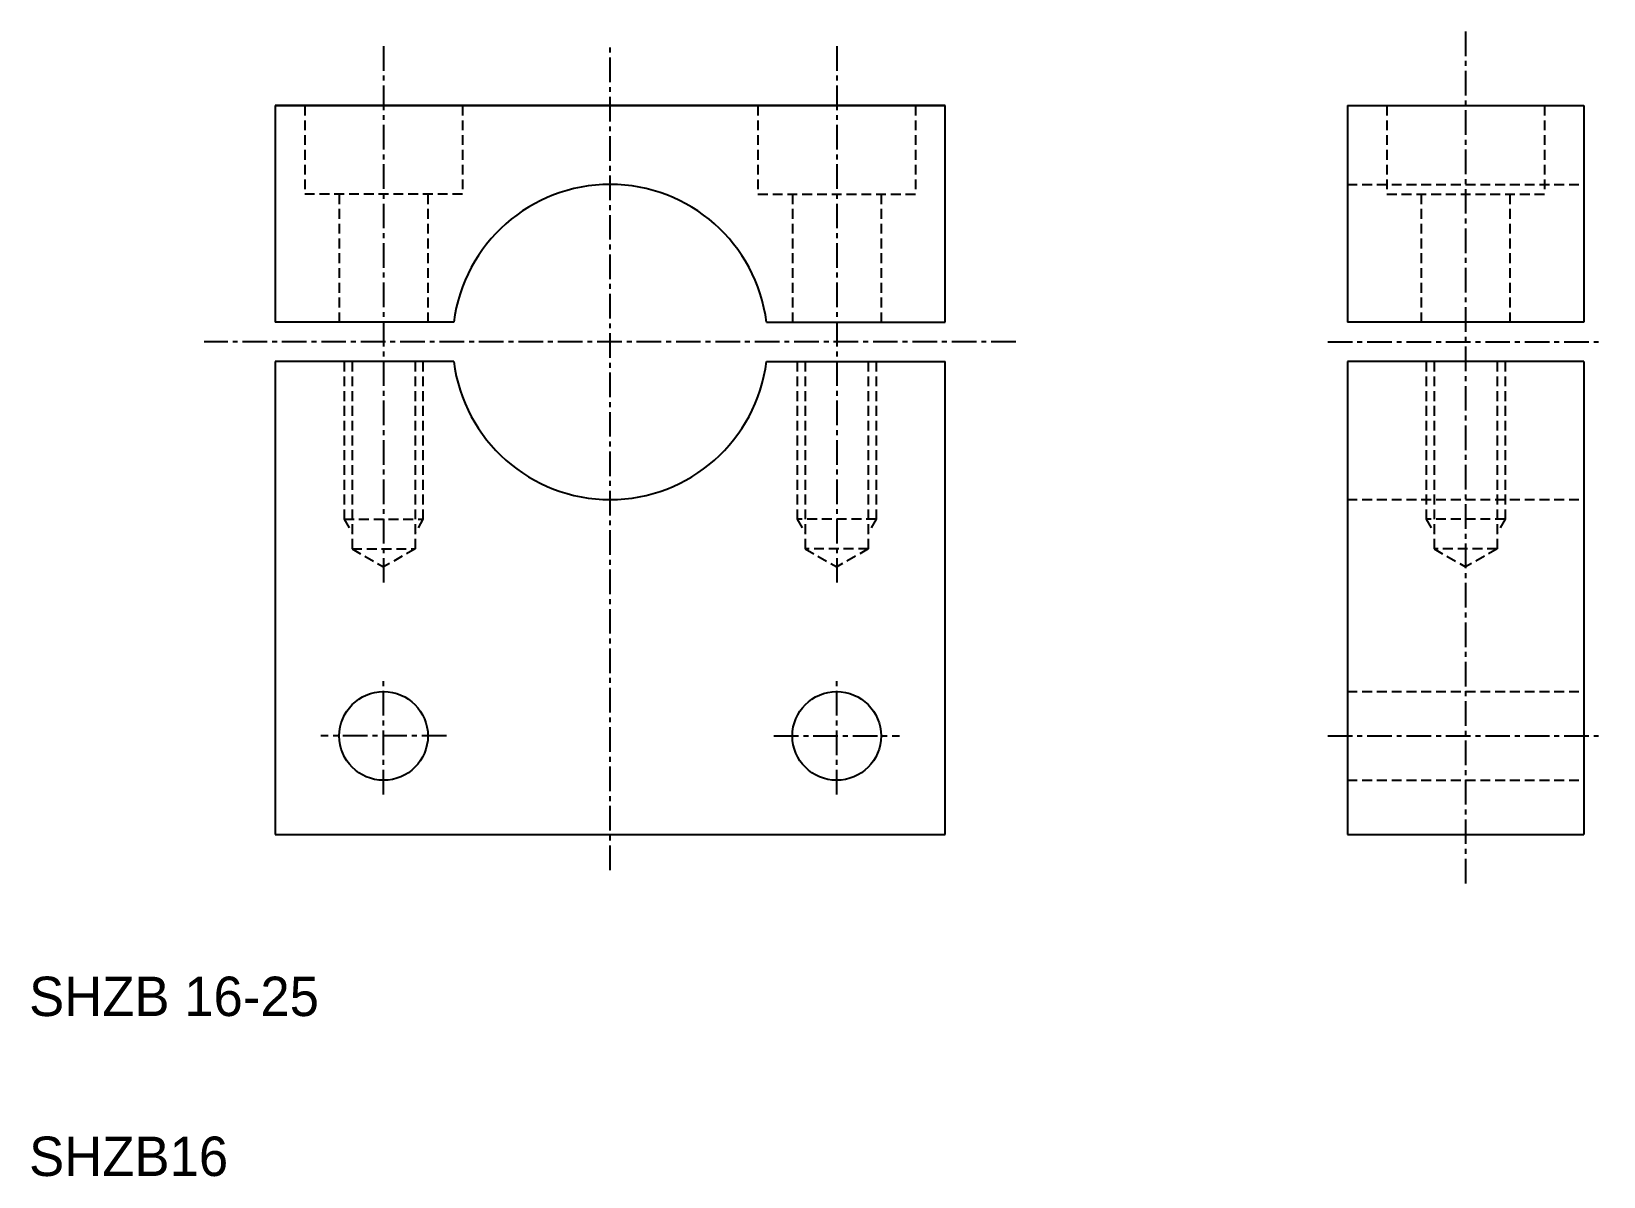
# Model space of a CAD drawing. Extents: x 147.2 to 227, y 64.1 to 122.2.
import ezdxf

# ---------------------------------------------------------------- set-up
doc = ezdxf.new("R2010")
doc.units = 0
doc.linetypes.add('CENTER', pattern=[2, 1.25, -0.25, 0.25, -0.25])
doc.linetypes.add('DASHED', pattern=[0.75, 0.5, -0.25])
doc.layers.get('0').update_dxf_attribs({"linetype": 'CONTINUOUS'})
doc.layers.add('CENTER', color=1, linetype='CENTER')

msp = doc.modelspace()

# ---------------------------------------------------------------- linework, layer by layer
at = {"color": 7, "linetype": 'CONTINUOUS'}
for p, q in [((159.606, 118.423), (159.606, 107.423)), ((159.606, 118.423), (193.606, 118.423)), ((193.606, 118.423), (159.606, 118.423)), ((193.606, 107.423), (193.606, 118.423)), ((214.029, 118.423), (214.029, 107.423)), ((214.029, 118.423), (226.029, 118.423)), ((215.029, 118.423), (225.029, 118.423)), ((226.029, 118.423), (226.029, 107.423)), ((168.669, 107.423), (159.606, 107.423)), ((184.543, 107.423), (193.606, 107.423)), ((226.029, 107.423), (214.029, 107.423)), ((168.669, 105.423), (159.606, 105.423)), ((159.606, 105.423), (159.606, 81.423)), ((184.543, 105.423), (193.606, 105.423)), ((193.606, 81.423), (193.606, 105.423)), ((226.029, 105.423), (214.029, 105.423)), ((214.029, 105.423), (214.029, 81.423)), ((226.029, 105.423), (226.029, 81.423)), ((159.606, 81.423), (193.606, 81.423)), ((214.029, 81.423), (226.029, 81.423))]:
    msp.add_line(p, q, dxfattribs=at)
at = {"color": 3, "linetype": 'DASHED'}
for p, q in [((161.106, 118.423), (161.106, 113.923)), ((169.106, 118.423), (169.106, 113.923)), ((184.106, 118.423), (184.106, 113.923)), ((192.106, 118.423), (192.106, 113.923)), ((216.029, 118.423), (216.029, 113.923)), ((224.029, 118.423), (224.029, 113.923)), ((214.029, 114.423), (226.029, 114.423)), ((169.106, 113.923), (161.106, 113.923)), ((162.856, 113.923), (162.856, 107.423)), ((167.356, 113.923), (167.356, 107.423)), ((184.106, 113.923), (192.106, 113.923)), ((185.856, 113.923), (185.856, 107.423)), ((190.356, 113.923), (190.356, 107.423)), ((216.029, 113.923), (224.029, 113.923)), ((217.779, 113.923), (217.779, 107.423)), ((222.279, 113.923), (222.279, 107.423)), ((163.106, 105.423), (163.106, 97.423)), ((163.506, 105.423), (163.506, 95.923)), ((166.706, 105.423), (166.706, 95.923)), ((167.106, 105.423), (167.106, 97.423)), ((186.106, 105.423), (186.106, 97.423)), ((186.506, 105.423), (186.506, 95.923)), ((189.706, 105.423), (189.706, 95.923)), ((190.106, 105.423), (190.106, 97.423)), ((218.029, 105.423), (218.029, 97.423)), ((218.429, 105.423), (218.429, 95.923)), ((221.629, 105.423), (221.629, 95.923)), ((222.029, 105.423), (222.029, 97.423)), ((214.029, 98.423), (226.029, 98.423)), ((163.106, 97.423), (167.106, 97.423)), ((163.106, 97.423), (163.506, 96.73)), ((167.106, 97.423), (166.706, 96.73)), ((190.106, 97.423), (186.106, 97.423)), ((186.106, 97.423), (186.506, 96.73)), ((190.106, 97.423), (189.706, 96.73)), ((222.029, 97.423), (218.029, 97.423)), ((218.029, 97.423), (218.429, 96.73)), ((222.029, 97.423), (221.629, 96.73)), ((163.506, 95.923), (166.706, 95.923)), ((163.506, 95.923), (165.106, 94.999)), ((166.706, 95.923), (165.106, 94.999)), ((189.706, 95.923), (186.506, 95.923)), ((186.506, 95.923), (188.106, 94.999)), ((189.706, 95.923), (188.106, 94.999)), ((221.629, 95.923), (218.429, 95.923)), ((218.429, 95.923), (220.029, 94.999)), ((221.629, 95.923), (220.029, 94.999)), ((214.029, 88.673), (226.029, 88.673)), ((214.029, 84.173), (226.029, 84.173))]:
    msp.add_line(p, q, dxfattribs=at)
at = {"color": 7, "linetype": 'CONTINUOUS'}
for centre in [(165.106, 86.423), (188.106, 86.423)]:
    msp.add_circle(centre, 2.25, dxfattribs=at)
for start, end in [(7.18076, 172.81924), (187.18076, 352.81924)]:
    msp.add_arc((176.606, 106.423), 8, start, end, dxfattribs=at)
at = {"layer": 'CENTER', "color": 1, "linetype": 'CENTER'}
for p, q in [((220.029, 122.187), (220.029, 78.811)), ((165.106, 121.443), (165.106, 94.207)), ((176.606, 79.616), (176.606, 121.547)), ((188.106, 121.443), (188.106, 94.207)), ((197.199, 106.423), (156.002, 106.423)), ((213.029, 106.423), (227.029, 106.423)), ((165.106, 83.454), (165.106, 89.392)), ((188.106, 83.454), (188.106, 89.392)), ((168.294, 86.423), (161.919, 86.423)), ((184.919, 86.423), (191.294, 86.423)), ((213.029, 86.423), (227.029, 86.423))]:
    msp.add_line(p, q, dxfattribs=at)

# ---------------------------------------------------------------- texts
at = {"color": 7, "linetype": 'CONTINUOUS'}
for s, p in [('SHZB 16-25', (147.112, 72.202)), ('SHZB16', (147.112, 64.082))]:
    msp.add_text(s, height=2, dxfattribs=at).set_placement(p)

doc.saveas('drawing.dxf')
